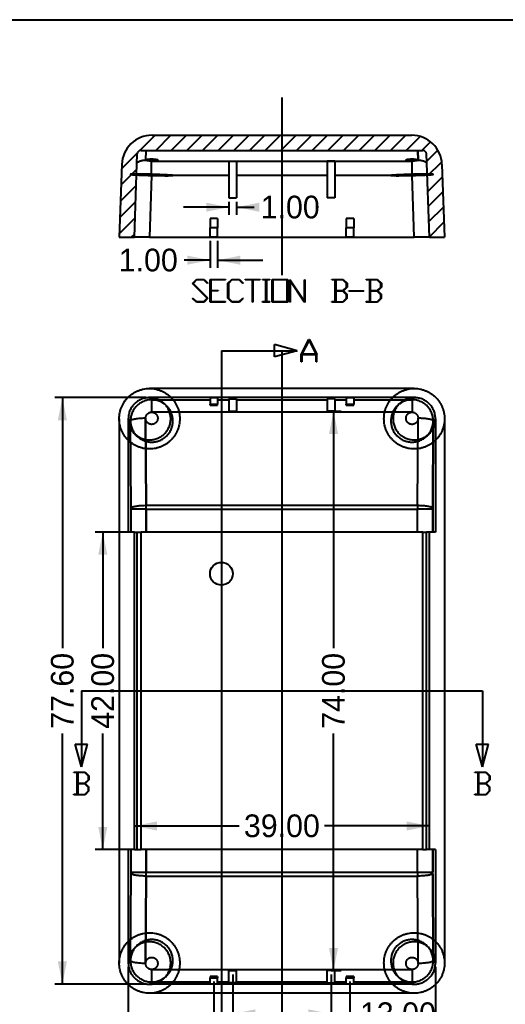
# Model space of a CAD drawing. Extents: x -440 to 140, y -99 to 99.
# Drawn here: x -19.7 to 44.5, y -31.5 to 98.8 of the extents above; entities that cross this region are included whole.
import ezdxf

# ---------------------------------------------------------------- set-up
doc = ezdxf.new("R2010")
doc.units = 0
doc.header["$MEASUREMENT"] = 0
doc.linetypes.add('dashed', pattern=[0])
doc.linetypes.add('solid', pattern=[0])
doc.layers.add('255', color=7, linetype='solid')
doc.dimstyles.get("Standard").update_dxf_attribs({"dimtxt": 0.18, "dimasz": 0.18, "dimexe": 0.18, "dimexo": 0.0625, "dimgap": 0.09, "dimtad": 0, "dimtih": 1, "dimtoh": 1, "dimdec": 4, "dimzin": 0, "dimdsep": 46, "dimtxsty": 'Standard', "dimcen": 0.09, "dimadec": 0, "dimazin": 0, "dimtfac": 1, "dimtdec": 4, "dimtofl": 0, "dimtmove": 0, "dimatfit": 0, "dimfxl": 1, "dimtolj": 1, "dimtzin": 0, "dimarcsym": 0})

# ---------------------------------------------------------------- blocks, each defined once
blk = doc.blocks.new('*D33')
at = {"layer": '255', "color": 4, "linetype": 'solid'}
for p, q in [((8, 74.7), (8, 72.98)), ((9, 74.7), (9, 72.98)), ((8, 73.98), (2, 73.98)), ((9, 73.98), (11.35, 73.98))]:
    blk.add_line(p, q, dxfattribs=at)
for points in [[(5, 73.38), (5, 74.58), (8, 73.98)], [(12, 74.58), (12, 73.38), (9, 73.98)]]:
    blk.add_solid(points, dxfattribs=at)
at = {"layer": '255', "color": 4, "linetype": 'solid', "insert": (16.1, 73.98), "char_height": 3, "attachment_point": 5}
blk.add_mtext('{\\H3.000000;1.00}', dxfattribs=at)
blk = doc.blocks.new('*D34')
at = {"layer": '255', "color": 4, "linetype": 'solid'}
for p, q in [((5.5, 69.52), (5.5, 65.97)), ((6.5, 69.52), (6.5, 65.97)), ((5.5, 66.97), (2.09, 66.97)), ((6.5, 66.97), (12.5, 66.97))]:
    blk.add_line(p, q, dxfattribs=at)
for points in [[(2.5, 66.37), (2.5, 67.57), (5.5, 66.97)], [(9.5, 67.57), (9.5, 66.37), (6.5, 66.97)]]:
    blk.add_solid(points, dxfattribs=at)
at = {"layer": '255', "color": 4, "linetype": 'solid', "insert": (-2.66, 66.97), "char_height": 3, "attachment_point": 5}
blk.add_mtext('{\\H3.000000;1.00}', dxfattribs=at)
blk = doc.blocks.new('*D44')
at = {"layer": '255', "color": 4, "linetype": 'solid'}
for p, q in [((21.5, 47), (22.83, 47)), ((21.83, 47), (21.83, 15.64)), ((21.83, -27), (21.83, 4.36)), ((21.5, -27), (22.83, -27))]:
    blk.add_line(p, q, dxfattribs=at)
for points in [[(22.43, 44), (21.23, 44), (21.83, 47)], [(21.23, -24), (22.43, -24), (21.83, -27)]]:
    blk.add_solid(points, dxfattribs=at)
at = {"layer": '255', "color": 4, "linetype": 'solid', "insert": (21.83, 10), "char_height": 3, "attachment_point": 5, "rotation": 90}
blk.add_mtext('{\\H3.000000;74.00}', dxfattribs=at)
blk = doc.blocks.new('*D45')
at = {"layer": '255', "color": 4, "linetype": 'solid'}
for p, q in [((-3, 48.8), (-15.01, 48.8)), ((-14.01, 48.8), (-14.01, 15.64)), ((-14.01, -28.8), (-14.01, 4.36)), ((-3, -28.8), (-15.01, -28.8))]:
    blk.add_line(p, q, dxfattribs=at)
for points in [[(-13.41, 45.8), (-14.61, 45.8), (-14.01, 48.8)], [(-14.61, -25.8), (-13.41, -25.8), (-14.01, -28.8)]]:
    blk.add_solid(points, dxfattribs=at)
at = {"layer": '255', "color": 4, "linetype": 'solid', "insert": (-14.01, 10), "char_height": 3, "attachment_point": 5, "rotation": 90}
blk.add_mtext('{\\H3.000000;77.60}', dxfattribs=at)
blk = doc.blocks.new('*D46')
at = {"layer": '255', "color": 4, "linetype": 'solid'}
for p, q in [((-5, 31), (-9.67, 31)), ((-8.67, 31), (-8.67, 15.64)), ((-8.67, -11), (-8.67, 4.36)), ((-5, -11), (-9.67, -11))]:
    blk.add_line(p, q, dxfattribs=at)
for points in [[(-8.07, 28), (-9.27, 28), (-8.67, 31)], [(-9.27, -8), (-8.07, -8), (-8.67, -11)]]:
    blk.add_solid(points, dxfattribs=at)
at = {"layer": '255', "color": 4, "linetype": 'solid', "insert": (-8.67, 10), "char_height": 3, "attachment_point": 5, "rotation": 90}
blk.add_mtext('{\\H3.000000;42.00}', dxfattribs=at)
blk = doc.blocks.new('*D47')
at = {"layer": '255', "color": 4, "linetype": 'solid'}
for p, q in [((-4.5, -10.5), (-4.5, -6.87)), ((34.5, -10.5), (34.5, -6.87)), ((-4.5, -7.87), (9.36, -7.87)), ((34.5, -7.87), (20.64, -7.87))]:
    blk.add_line(p, q, dxfattribs=at)
for points in [[(-1.5, -7.27), (-1.5, -8.47), (-4.5, -7.87)], [(31.5, -8.47), (31.5, -7.27), (34.5, -7.87)]]:
    blk.add_solid(points, dxfattribs=at)
at = {"layer": '255', "color": 4, "linetype": 'solid', "insert": (15, -7.87), "char_height": 3, "attachment_point": 5}
blk.add_mtext('{\\H3.000000;39.00}', dxfattribs=at)
blk = doc.blocks.new('*D48')
at = {"layer": '255', "color": 4, "linetype": 'solid'}
for p, q in [((-5.3, -26.5), (-5.3, -43.04)), ((35.3, -26.5), (35.3, -43.04)), ((-5.3, -42.04), (9.36, -42.04)), ((35.3, -42.04), (20.64, -42.04))]:
    blk.add_line(p, q, dxfattribs=at)
for points in [[(-2.3, -41.44), (-2.3, -42.64), (-5.3, -42.04)], [(32.3, -42.64), (32.3, -41.44), (35.3, -42.04)]]:
    blk.add_solid(points, dxfattribs=at)
at = {"layer": '255', "color": 4, "linetype": 'solid', "insert": (15, -42.04), "char_height": 3, "attachment_point": 5}
blk.add_mtext('{\\H3.000000;40.60}', dxfattribs=at)
blk = doc.blocks.new('*D49')
at = {"layer": '255', "color": 4, "linetype": 'solid'}
for p, q in [((6, -28.44), (6, -39.18)), ((24, -28.44), (24, -39.18)), ((6, -38.18), (9.36, -38.18)), ((24, -38.18), (20.64, -38.18))]:
    blk.add_line(p, q, dxfattribs=at)
for points in [[(9, -37.58), (9, -38.78), (6, -38.18)], [(21, -38.78), (21, -37.58), (24, -38.18)]]:
    blk.add_solid(points, dxfattribs=at)
at = {"layer": '255', "color": 4, "linetype": 'solid', "insert": (15, -38.18), "char_height": 3, "attachment_point": 5}
blk.add_mtext('{\\H3.000000;18.00}', dxfattribs=at)
blk = doc.blocks.new('*D50')
at = {"layer": '255', "color": 4, "linetype": 'solid'}
for p, q in [((8.5, -27.5), (8.5, -33.73)), ((21.5, -27.5), (21.5, -33.73)), ((8.5, -32.73), (21.5, -32.73)), ((21.5, -32.73), (21.5, -32.73)), ((21.5, -32.73), (24.7, -32.73))]:
    blk.add_line(p, q, dxfattribs=at)
for points in [[(11.5, -32.13), (11.5, -33.33), (8.5, -32.73)], [(18.5, -33.33), (18.5, -32.13), (21.5, -32.73)]]:
    blk.add_solid(points, dxfattribs=at)
at = {"layer": '255', "color": 4, "linetype": 'solid', "insert": (30.34, -32.73), "char_height": 3, "attachment_point": 5}
blk.add_mtext('{\\H3.000000;13.00}', dxfattribs=at)

msp = doc.modelspace()

# ---------------------------------------------------------------- linework, layer by layer
at = {"layer": '255', "color": 0, "linetype": 'solid'}
msp.add_line((-139.7088, 98.784), (139.7088, 98.784), dxfattribs=at)
at = {"layer": '255', "color": 1, "linetype": 'dashed'}
for p, q in [((15, 88.5), (15, 65)), ((7, 55), (7, -35)), ((15, 55), (15, -35)), ((-11.5, 10), (41.5, 10))]:
    msp.add_line(p, q, dxfattribs=at)
at = {"layer": '255', "color": 6, "linetype": 'solid'}
for p, q in [((-3.78048, 81.47202), (-1.7525, 83.5)), ((-1.6824, 81.5), (0.3176, 83.5)), ((0.38769, 81.5), (2.38769, 83.5)), ((2.45779, 81.5), (4.45779, 83.5)), ((4.52789, 81.5), (6.52789, 83.5)), ((6.59799, 81.5), (8.59799, 83.5)), ((8.66808, 81.5), (10.66808, 83.5)), ((10.73818, 81.5), (12.73818, 83.5)), ((12.80828, 81.5), (14.80828, 83.5)), ((14.87837, 81.5), (16.87837, 83.5)), ((16.94847, 81.5), (18.94847, 83.5)), ((19.01857, 81.5), (21.01857, 83.5)), ((21.08867, 81.5), (23.08867, 83.5)), ((23.15876, 81.5), (25.15876, 83.5)), ((25.22886, 81.5), (27.22886, 83.5)), ((27.29896, 81.5), (29.29896, 83.5)), ((29.36905, 81.5), (31.36905, 83.5)), ((-5.00835, 82.31425), (-4.98006, 82.34253)), ((31.43915, 81.5), (33.28065, 83.3415)), ((33.50925, 81.5), (34.64684, 82.63759)), ((-6.1833, 79.0692), (-4.08759, 81.16491)), ((34.14838, 80.06904), (35.61128, 81.53194)), ((34.21823, 78.06879), (36.1361, 79.98666)), ((-6.2582, 76.9242), (-4.18583, 78.99657)), ((-6.33311, 74.7792), (-4.26074, 76.85157)), ((34.28808, 76.06854), (36.2206, 78.00106)), ((34.35793, 74.06829), (36.29045, 76.00081)), ((-6.40801, 72.6342), (-4.33564, 74.70657)), ((34.42778, 72.06805), (36.3603, 74.00056)), ((-6.48292, 70.4892), (-4.41055, 72.56156)), ((34.49763, 70.0678), (36.43015, 72.00032)), ((-4.90201, 70), (-4.48545, 70.41656)), ((36.49993, 70), (36.5, 70.00007))]:
    msp.add_line(p, q, dxfattribs=at)
at = {"layer": '255', "color": 3, "linetype": 'solid'}
for p, q in [((-2.16581, 83.5), (32.16581, 83.5)), ((-4.5, 70), (-4.11526, 81.01745)), ((-3.61557, 81.5), (33.61557, 81.5)), ((-2.96524, 81.5), (-3.00994, 80.21991)), ((33.00994, 80.21991), (32.96524, 81.5)), ((32.96524, 81.5), (33.00994, 80.21991)), ((34.5, 70), (34.11526, 81.01745)), ((-6.16338, 79.6396), (-6.5, 70)), ((-2.21538, 78.17825), (-2.21538, 80.07807)), ((-2.21538, 80.07807), (32.21538, 80.07807)), ((8, 80.04873), (8, 75.2)), ((8, 80.04873), (9, 80.04873)), ((9, 80.04873), (9, 75.2)), ((21, 80.04873), (21, 75.2)), ((22, 80.04873), (21, 80.04873)), ((22, 80.04873), (22, 75.2)), ((32.21538, 78.17825), (32.21538, 80.07807)), ((36.16338, 79.6396), (36.5, 70)), ((-2.21538, 78.17825), (-2.50097, 70)), ((8, 78.17825), (-2.21538, 78.17825)), ((21, 78.17825), (9, 78.17825)), ((32.21538, 78.17825), (22, 78.17825)), ((32.50097, 70), (32.21538, 78.17825)), ((8, 75.2), (9, 75.2)), ((22, 75.2), (21, 75.2)), ((22, 75.2), (21, 75.2)), ((6.5, 72.5), (5.5, 72.5)), ((5.5, 72.5), (5.5, 71.24114)), ((6.5, 72.49696), (5.5, 72.49696)), ((6.5, 72.5), (6.5, 71.24114)), ((24.5, 72.5), (23.5, 72.5)), ((23.5, 72.5), (23.5, 71.24114)), ((24.5, 72.49696), (23.5, 72.49696)), ((24.5, 72.5), (24.5, 71.24114)), ((5.5, 70.02174), (5.5, 71.24114)), ((6.5, 71.24114), (5.5, 71.24114)), ((6.5, 71.24114), (5.5, 71.24114)), ((6.5, 70.02174), (6.5, 71.24114)), ((23.5, 70.02174), (23.5, 71.24114)), ((24.5, 71.24114), (23.5, 71.24114)), ((24.5, 71.24114), (23.5, 71.24114)), ((24.5, 70.02174), (24.5, 71.24114)), ((-6.5, 70), (-4.5, 70)), ((-2.50097, 70), (-4.5, 70)), ((-2.50097, 70), (32.50097, 70)), ((6.5, 70.02174), (5.5, 70.02174)), ((24.5, 70.02174), (23.5, 70.02174)), ((34.5, 70), (32.50097, 70)), ((34.5, 70), (36.5, 70)), ((32.50244, 50), (-2.50244, 50)), ((32.50097, 48.79927), (-2.50097, 48.79927)), ((-2.50097, 48.79927), (-2.21538, 48.51368)), ((-2.21538, 48.51368), (-2.21538, 46.86219)), ((-2.21538, 48.51368), (5.5, 48.51368)), ((5.5, 48.79851), (5.5, 47.94468)), ((5.5, 48.79851), (6.5, 48.79851)), ((6.5, 48.79851), (6.5, 47.94468)), ((6.5, 48.51368), (8, 48.51368)), ((8, 48.61768), (8, 47)), ((8, 48.61768), (9, 48.61768)), ((9, 48.61768), (9, 47)), ((9, 48.51368), (21, 48.51368)), ((21, 48.61768), (21, 47)), ((22, 48.61768), (21, 48.61768)), ((22, 48.61768), (22, 47)), ((22, 48.51368), (23.5, 48.51368)), ((23.5, 48.79851), (23.5, 47.94468)), ((23.5, 48.79851), (24.5, 48.79851)), ((24.5, 48.79851), (24.5, 47.94468)), ((24.5, 48.51368), (32.21538, 48.51368)), ((32.21538, 48.51368), (32.50097, 48.79927)), ((32.21538, 48.51368), (32.21538, 46.86219)), ((5.5, 47.94468), (6.5, 47.94468)), ((5.5, 47.8), (5.5, 47.94468)), ((5.5, 47.94468), (6.5, 47.94468)), ((5.5, 47.8), (6.5, 47.8)), ((6.5, 47.8), (6.5, 47.94468)), ((8, 47), (9, 47)), ((22, 47), (21, 47)), ((23.5, 47.94468), (24.5, 47.94468)), ((23.5, 47.8), (23.5, 47.94468)), ((23.5, 47.94468), (24.5, 47.94468)), ((23.5, 47.8), (24.5, 47.8)), ((24.5, 47.8), (24.5, 47.94468)), ((-6.5, 46.00244), (-6.5, -26.00244)), ((-5.00872, 45.71043), (-5.29927, 46.00097)), ((-5.29927, 46.00097), (-5.29927, 31)), ((-4.93757, 34.15492), (-5.00872, 45.71043)), ((-3.00994, 46.05773), (-2.93879, 34.50222)), ((-2.93879, 34.50222), (-3.00994, 46.05773)), ((32.21538, 46.86219), (-2.21538, 46.86219)), ((32.93879, 34.50222), (33.00994, 46.05773)), ((34.93757, 34.15492), (35.00872, 45.71043)), ((35.00872, 45.71043), (34.93757, 34.15492)), ((35.29927, 46.00097), (35.00872, 45.71043)), ((35.29927, 46.00097), (35.29927, 31)), ((36.5, 46.00244), (36.5, -26.00244)), ((-2.93837, 34.016), (-4.93715, 34.016)), ((-4.93715, 31), (-4.93715, 34.016)), ((32.93879, 34.50222), (-2.93879, 34.50222)), ((-2.93837, 34.016), (32.93837, 34.016)), ((-2.93837, 34.016), (-2.93837, 31)), ((-2.93837, 31), (-2.93837, 34.016)), ((32.93837, 31), (32.93837, 34.016)), ((34.93715, 34.016), (32.93837, 34.016)), ((34.93715, 31), (34.93715, 34.016)), ((34.93715, 34.016), (34.93715, 31)), ((-4.5, 31), (-5.29927, 31)), ((-4.5, 31), (-4.11526, 31)), ((-4.5, -11), (-4.5, 31)), ((-4.11526, 31), (-3.61557, 31)), ((-4.11526, -11), (-4.11526, 31)), ((33.61557, 31), (-3.61557, 31)), ((-3.61557, -11), (-3.61557, 31)), ((-3.61557, -11), (-3.61557, 31)), ((33.61557, 31), (34.11526, 31)), ((33.61557, -11), (33.61557, 31)), ((34.11526, -11), (34.11526, 31)), ((34.5, 31), (34.11526, 31)), ((34.11526, -11), (34.11526, 31)), ((35.29927, 31), (34.5, 31)), ((34.5, -11), (34.5, 31)), ((-5.29927, -11), (-5.29927, -26.00097)), ((-4.5, -11), (-5.29927, -11)), ((-4.93715, -14.01602), (-4.93715, -11)), ((-4.5, -11), (-4.11526, -11)), ((-4.11526, -11), (-3.61557, -11)), ((33.61557, -11), (-3.61557, -11)), ((-2.93837, -11), (-2.93837, -14.01602)), ((-2.93837, -14.01602), (-2.93837, -11)), ((32.93837, -14.01602), (32.93837, -11)), ((33.61557, -11), (34.11526, -11)), ((34.5, -11), (34.11526, -11)), ((35.29927, -11), (34.5, -11)), ((34.93715, -14.01602), (34.93715, -11)), ((34.93715, -11), (34.93715, -14.01602)), ((35.29927, -11), (35.29927, -26.00097)), ((-5.00872, -25.71043), (-4.93757, -14.15494)), ((-2.93837, -14.01602), (-4.93715, -14.01602)), ((32.93837, -14.01602), (-2.93837, -14.01602)), ((34.93715, -14.01602), (32.93837, -14.01602)), ((35.00872, -25.71043), (34.93757, -14.15494)), ((34.93757, -14.15494), (35.00872, -25.71043)), ((-2.93879, -14.50224), (-3.00994, -26.05773)), ((-3.00994, -26.05773), (-2.93879, -14.50224)), ((-2.93879, -14.50224), (32.93879, -14.50224)), ((33.00994, -26.05773), (32.93879, -14.50224)), ((-5.29927, -26.00097), (-5.00872, -25.71043)), ((35.00872, -25.71043), (35.29927, -26.00097)), ((-2.21538, -26.86219), (32.21538, -26.86219)), ((-2.21538, -26.86219), (-2.21538, -28.51368)), ((8, -27), (9, -27)), ((8, -28.61768), (8, -27)), ((9, -28.61768), (9, -27)), ((21, -28.61768), (21, -27)), ((22, -27), (21, -27)), ((22, -28.61768), (22, -27)), ((32.21538, -26.86219), (32.21538, -28.51368)), ((-2.21538, -28.51368), (-2.50097, -28.79927)), ((5.5, -28.51368), (-2.21538, -28.51368)), ((6.5, -27.8), (5.5, -27.8)), ((5.5, -27.8), (5.5, -27.94468)), ((5.5, -27.90718), (6.5, -27.90718)), ((5.5, -28.79851), (5.5, -27.94468)), ((5.5, -27.94468), (6.5, -27.94468)), ((6.5, -27.8), (6.5, -27.94468)), ((6.5, -28.79851), (6.5, -27.94468)), ((8, -28.51368), (6.5, -28.51368)), ((9, -28.61768), (8, -28.61768)), ((21, -28.51368), (9, -28.51368)), ((21, -28.61768), (22, -28.61768)), ((23.5, -28.51368), (22, -28.51368)), ((24.5, -27.8), (23.5, -27.8)), ((23.5, -27.8), (23.5, -27.94468)), ((23.5, -27.90718), (24.5, -27.90718)), ((23.5, -28.79851), (23.5, -27.94468)), ((23.5, -27.94468), (24.5, -27.94468)), ((24.5, -27.8), (24.5, -27.94468)), ((24.5, -28.79851), (24.5, -27.94468)), ((32.21538, -28.51368), (24.5, -28.51368)), ((32.50097, -28.79927), (32.21538, -28.51368)), ((32.50097, -28.79927), (-2.50097, -28.79927)), ((6.5, -28.79851), (5.5, -28.79851)), ((24.5, -28.79851), (23.5, -28.79851)), ((32.50244, -30), (-2.50244, -30))]:
    msp.add_line(p, q, dxfattribs=at)
at = {"layer": '255', "color": 1, "linetype": 'solid'}
for p, q in [((3.17084, 63.89985), (3.69303, 64.43373)), ((5.14446, 61.95153), (3.17084, 63.89985)), ((3.72359, 64.3625), (3.25963, 63.89985)), ((5.23325, 61.95153), (3.25963, 63.89985)), ((3.69303, 64.43373), (4.71106, 64.43373)), ((4.67918, 64.3625), (3.72359, 64.3625)), ((5.1724, 63.88405), (4.67918, 64.3625)), ((4.71106, 64.43373), (5.21877, 63.92998)), ((5.21877, 63.92998), (5.1724, 63.88405)), ((5.53588, 64.43373), (7.54534, 64.43373)), ((5.53588, 61.43373), (5.53588, 64.43373)), ((5.60887, 64.3625), (5.60887, 62.9548)), ((7.54534, 64.3625), (5.60887, 64.3625)), ((7.54534, 64.43373), (7.54534, 64.3625)), ((7.85017, 63.92208), (8.36445, 64.43373)), ((7.85017, 61.9293), (7.85017, 63.92208)), ((8.39502, 64.3625), (7.92316, 63.89195)), ((7.92316, 63.89195), (7.92316, 61.95943)), ((8.36445, 64.43373), (9.38249, 64.43373)), ((9.35061, 64.3625), (8.39502, 64.3625)), ((9.84383, 63.88405), (9.35061, 64.3625)), ((9.38249, 64.43373), (9.8902, 63.92998)), ((9.8902, 63.92998), (9.84383, 63.88405)), ((10.15743, 64.43373), (12.13105, 64.43373)), ((10.15743, 64.36206), (10.15743, 64.43373)), ((11.10775, 64.36206), (10.15743, 64.36206)), ((11.10775, 61.43373), (11.10775, 64.36206)), ((11.18074, 64.36206), (11.18074, 61.43373)), ((12.13105, 64.36206), (11.18074, 64.36206)), ((12.13105, 64.36206), (12.13105, 64.43373)), ((12.42886, 64.43373), (13.41633, 64.43373)), ((12.42886, 64.3625), (12.42886, 64.43373)), ((12.89415, 64.3625), (12.42886, 64.3625)), ((12.89415, 61.49019), (12.89415, 64.3625)), ((12.95105, 64.3625), (12.95105, 61.49019)), ((13.41633, 64.3625), (12.95105, 64.3625)), ((13.41633, 64.43373), (13.41633, 64.3625)), ((13.7216, 64.43373), (15.76821, 64.43373)), ((13.7216, 61.43373), (13.7216, 64.43373)), ((13.79458, 64.35899), (13.79458, 61.45611)), ((15.69522, 64.35899), (13.79458, 64.35899)), ((15.69522, 61.45611), (15.69522, 64.35899)), ((15.76821, 61.43373), (15.76821, 64.43373)), ((16.03588, 64.37479), (16.11282, 64.39088)), ((16.03588, 61.43373), (16.03588, 64.37479)), ((16.10887, 64.28074), (16.10887, 61.43373)), ((18.00687, 61.43373), (16.10887, 64.28074)), ((16.11282, 64.39088), (18.00951, 61.53437)), ((18.00951, 64.39088), (18.08249, 64.39088)), ((18.00951, 61.53437), (18.00951, 64.39088)), ((18.08249, 61.43373), (18.08249, 64.39088)), ((21.60029, 64.43373), (23.09678, 64.43373)), ((21.60029, 64.3625), (21.60029, 64.43373)), ((22.06557, 64.3625), (21.60029, 64.3625)), ((22.06557, 61.49019), (22.06557, 64.3625)), ((22.12247, 64.35899), (22.12247, 62.94339)), ((23.06489, 64.35899), (22.12247, 64.35899)), ((23.53808, 63.88581), (23.06489, 64.35899)), ((23.09678, 64.43373), (23.61106, 63.92208)), ((23.53808, 63.41657), (23.53808, 63.88581)), ((23.61106, 63.92208), (23.61106, 63.40823)), ((26.14315, 64.43373), (27.63964, 64.43373)), ((26.14315, 64.3625), (26.14315, 64.43373)), ((26.60843, 64.3625), (26.14315, 64.3625)), ((26.60843, 61.49019), (26.60843, 64.3625)), ((26.66533, 64.35899), (26.66533, 62.94339)), ((27.60775, 64.35899), (26.66533, 64.35899)), ((28.08093, 63.88581), (27.60775, 64.35899)), ((27.63964, 64.43373), (28.15392, 63.92208)), ((28.08093, 63.41657), (28.08093, 63.88581)), ((28.15392, 63.92208), (28.15392, 63.40823)), ((5.60887, 62.9548), (6.55919, 62.9548)), ((5.60887, 62.89658), (5.60887, 61.49019)), ((6.55919, 62.89658), (5.60887, 62.89658)), ((6.55919, 62.9548), (6.55919, 62.89658)), ((22.12247, 62.94339), (23.06489, 62.94339)), ((22.12247, 62.8704), (22.12247, 61.45611)), ((23.06489, 62.8704), (22.12247, 62.8704)), ((23.53808, 63.41657), (23.06489, 62.94339)), ((23.53808, 62.39853), (23.06489, 62.8704)), ((23.61106, 63.40823), (23.13261, 62.93373)), ((23.13261, 62.93373), (23.61106, 62.44314)), ((23.87172, 62.93373), (25.84534, 62.93373)), ((23.87172, 62.89088), (23.87172, 62.93373)), ((25.84534, 62.89088), (23.87172, 62.89088)), ((25.84534, 62.89088), (25.84534, 62.93373)), ((26.66533, 62.94339), (27.60775, 62.94339)), ((26.66533, 62.8704), (26.66533, 61.45611)), ((27.60775, 62.8704), (26.66533, 62.8704)), ((28.08093, 63.41657), (27.60775, 62.94339)), ((28.08093, 62.39853), (27.60775, 62.8704)), ((28.15392, 63.40823), (27.67547, 62.93373)), ((27.67547, 62.93373), (28.15392, 62.44314)), ((3.18401, 61.9214), (3.24514, 61.96733)), ((3.69303, 61.43373), (3.18401, 61.9214)), ((3.24514, 61.96733), (3.72359, 61.49019)), ((4.71106, 61.43373), (3.69303, 61.43373)), ((3.72359, 61.49019), (4.67918, 61.49019)), ((4.67918, 61.49019), (5.14446, 61.95153)), ((5.23325, 61.95153), (4.71106, 61.43373)), ((7.54534, 61.43373), (5.53588, 61.43373)), ((5.60887, 61.49019), (7.54534, 61.49019)), ((7.54534, 61.43373), (7.54534, 61.49019)), ((8.36445, 61.43373), (7.85017, 61.9293)), ((7.92316, 61.95943), (8.39502, 61.49019)), ((9.38249, 61.43373), (8.36445, 61.43373)), ((8.39502, 61.49019), (9.35061, 61.49019)), ((9.35061, 61.49019), (9.84383, 61.96733)), ((9.8902, 61.9214), (9.38249, 61.43373)), ((9.8902, 61.9214), (9.84383, 61.96733)), ((11.18074, 61.43373), (11.10775, 61.43373)), ((12.42886, 61.49019), (12.89415, 61.49019)), ((12.42886, 61.43373), (12.42886, 61.49019)), ((13.41633, 61.43373), (12.42886, 61.43373)), ((12.95105, 61.49019), (13.41633, 61.49019)), ((13.41633, 61.43373), (13.41633, 61.49019)), ((15.76821, 61.43373), (13.7216, 61.43373)), ((15.69522, 61.45611), (13.79458, 61.45611)), ((16.10887, 61.43373), (16.03588, 61.43373)), ((18.08249, 61.43373), (18.00687, 61.43373)), ((21.60029, 61.49019), (22.06557, 61.49019)), ((21.60029, 61.43373), (21.60029, 61.49019)), ((23.09678, 61.43373), (21.60029, 61.43373)), ((22.12247, 61.45611), (23.06489, 61.45611)), ((23.53808, 61.92798), (23.06489, 61.45611)), ((23.61106, 61.9293), (23.09678, 61.43373)), ((23.53808, 61.92798), (23.53808, 62.39853)), ((23.61106, 61.9293), (23.61106, 62.44314)), ((26.14315, 61.49019), (26.60843, 61.49019)), ((26.14315, 61.43373), (26.14315, 61.49019)), ((27.63964, 61.43373), (26.14315, 61.43373)), ((26.66533, 61.45611), (27.60775, 61.45611)), ((28.08093, 61.92798), (27.60775, 61.45611)), ((28.15392, 61.9293), (27.63964, 61.43373)), ((28.08093, 61.92798), (28.08093, 62.39853)), ((28.15392, 61.9293), (28.15392, 62.44314)), ((17.57123, 54.50526), (18.55475, 56.47098)), ((18.59454, 56.39668), (17.65739, 54.52238)), ((18.55475, 56.47098), (18.63432, 56.47098)), ((19.53169, 54.52238), (18.59454, 56.39668)), ((18.63432, 56.47098), (19.61784, 54.50526)), ((7, 55), (17.03976, 55)), ((17.03976, 55), (14.03976, 55.80385)), ((14.03976, 54.19615), (14.03976, 55.80385)), ((17.03976, 55), (14.03976, 54.19615)), ((17.57123, 53.51384), (17.57123, 54.50526)), ((17.64422, 53.51384), (17.57123, 53.51384)), ((17.64422, 54.46548), (17.64422, 53.51384)), ((19.54485, 54.46548), (17.64422, 54.46548)), ((19.53169, 54.52238), (17.65739, 54.52238)), ((19.54485, 53.51384), (19.54485, 54.46548)), ((19.61784, 53.51384), (19.54485, 53.51384)), ((19.61784, 53.51384), (19.61784, 54.50526)), ((-11.5, 10), (-11.5, -0.03976)), ((41.5, 10), (41.5, -0.03976)), ((-12.30385, 2.96024), (-10.69615, 2.96024)), ((-11.5, -0.03976), (-12.30385, 2.96024)), ((-11.5, -0.03976), (-10.69615, 2.96024)), ((40.69615, 2.96024), (42.30385, 2.96024)), ((41.5, -0.03976), (40.69615, 2.96024)), ((41.5, -0.03976), (42.30385, 2.96024)), ((-12.51285, -0.73493), (-11.01636, -0.73493)), ((-12.51285, -0.80616), (-12.51285, -0.73493)), ((-12.04756, -0.80616), (-12.51285, -0.80616)), ((-12.04756, -3.67847), (-12.04756, -0.80616)), ((-11.99066, -0.80967), (-11.99066, -2.22528)), ((-11.04824, -0.80967), (-11.99066, -0.80967)), ((-10.57506, -1.28286), (-11.04824, -0.80967)), ((-11.01636, -0.73493), (-10.50207, -1.24658)), ((-10.57506, -1.75209), (-10.57506, -1.28286)), ((-10.50207, -1.24658), (-10.50207, -1.76043)), ((40.48715, -0.73493), (41.98364, -0.73493)), ((40.48715, -0.80616), (40.48715, -0.73493)), ((40.95244, -0.80616), (40.48715, -0.80616)), ((40.95244, -3.67847), (40.95244, -0.80616)), ((41.00934, -0.80967), (41.00934, -2.22528)), ((41.95176, -0.80967), (41.00934, -0.80967)), ((42.42494, -1.28286), (41.95176, -0.80967)), ((41.98364, -0.73493), (42.49793, -1.24658)), ((42.42494, -1.75209), (42.42494, -1.28286)), ((42.49793, -1.24658), (42.49793, -1.76043)), ((-11.99066, -2.22528), (-11.04824, -2.22528)), ((-11.99066, -2.29826), (-11.99066, -3.71255)), ((-11.04824, -2.29826), (-11.99066, -2.29826)), ((-10.57506, -1.75209), (-11.04824, -2.22528)), ((-10.57506, -2.77013), (-11.04824, -2.29826)), ((-10.50207, -1.76043), (-10.98052, -2.23493)), ((-10.98052, -2.23493), (-10.50207, -2.72552)), ((41.00934, -2.22528), (41.95176, -2.22528)), ((41.00934, -2.29826), (41.00934, -3.71255)), ((41.95176, -2.29826), (41.00934, -2.29826)), ((42.42494, -1.75209), (41.95176, -2.22528)), ((42.42494, -2.77013), (41.95176, -2.29826)), ((42.49793, -1.76043), (42.01948, -2.23493)), ((42.01948, -2.23493), (42.49793, -2.72552)), ((-12.51285, -3.67847), (-12.04756, -3.67847)), ((-12.51285, -3.73493), (-12.51285, -3.67847)), ((-11.01636, -3.73493), (-12.51285, -3.73493)), ((-11.99066, -3.71255), (-11.04824, -3.71255)), ((-10.57506, -3.24068), (-11.04824, -3.71255)), ((-10.50207, -3.23937), (-11.01636, -3.73493)), ((-10.57506, -3.24068), (-10.57506, -2.77013)), ((-10.50207, -3.23937), (-10.50207, -2.72552)), ((40.48715, -3.67847), (40.95244, -3.67847)), ((40.48715, -3.73493), (40.48715, -3.67847)), ((41.98364, -3.73493), (40.48715, -3.73493)), ((41.00934, -3.71255), (41.95176, -3.71255)), ((42.42494, -3.24068), (41.95176, -3.71255)), ((42.49793, -3.23937), (41.98364, -3.73493)), ((42.42494, -3.24068), (42.42494, -2.77013)), ((42.49793, -3.23937), (42.49793, -2.72552))]:
    msp.add_line(p, q, dxfattribs=at)
at = {"layer": '255', "color": 3, "linetype": 'solid'}
msp.add_circle((7, 25.5), 1.5, dxfattribs=at)
for centre, radius, start, end in [((-2.16581, 79.5), 4, 90, 178), ((32.16581, 79.5), 4, 2, 90), ((-3.61557, 81), 0.5, 90, 178), ((33.61557, 81), 0.5, 2, 90), ((-27.42223, 34.01677), 22.48508, 359.9980529, 360.3520931), ((-280.89033, 34.01648), 277.95196, 359.9999007, 360.1001269), ((308.32124, 34.01873), 275.38287, 179.8994056, 180.0005668), ((57.62501, 34.01615), 22.68786, 179.649489, 180.0003649), ((-27.62501, -14.01617), 22.68786, 359.6494899, 360.0003649), ((-278.37626, -14.0187), 275.4379, 359.8994159, 360.0005567), ((310.89034, -14.0165), 277.95198, 179.9999007, 180.1001266)]:
    msp.add_arc(centre, radius, start, end, dxfattribs=at)
for points, weights in [([(-4.15547, 79.86602), (-3.63945, 80.22058), (-3.00994, 80.21991)], [1, 0.9538639585, 1]), ([(33.00994, 80.21991), (33.63945, 80.22058), (34.15547, 79.86602)], [1, 0.9538639585, 1]), ([(-3.00994, 46.05773), (-4.94231, 46.04619), (-5.00872, 45.71043)], [1, 0.7191555101, 1]), ([(35.00872, 45.71043), (34.94231, 46.04619), (33.00994, 46.05773)], [1, 0.7191555101, 1]), ([(-2.93879, 34.50222), (-4.87116, 34.49068), (-4.93757, 34.15492)], [1, 0.7191555101, 1]), ([(34.93757, 34.15492), (34.87116, 34.49068), (32.93879, 34.50222)], [1, 0.7191555101, 1]), ([(-2.93879, -14.50224), (-4.87116, -14.4907), (-4.93757, -14.15494)], [1, 0.719155511, 1]), ([(34.93757, -14.15494), (34.87116, -14.4907), (32.93879, -14.50224)], [1, 0.719155511, 1]), ([(-3.00994, -26.05773), (-4.94231, -26.04619), (-5.00872, -25.71043)], [1, 0.719155511, 1]), ([(35.00872, -25.71043), (34.94231, -26.04619), (33.00994, -26.05773)], [1, 0.719155511, 1])]:
    msp.add_rational_spline(points, weights, degree=2, dxfattribs=at)
for points in [[(-2.07397, 80.36024), (-2.86294, 80.38323), (-2.99841, 80.24308), (-3.13389, 80.10294), (-2.34492, 80.07994), (-1.55596, 80.05694), (-1.42049, 80.19709), (-1.28501, 80.33724), (-2.07397, 80.36024)], [(32.07397, 80.36024), (31.28501, 80.33724), (31.42049, 80.19709), (31.55596, 80.05694), (32.34492, 80.07994), (33.13389, 80.10294), (32.99841, 80.24308), (32.86294, 80.38323), (32.07397, 80.36024)], [(-1.75032, 78.31045), (1.01104, 78.22996), (0.55192, 78.16998), (0.09279, 78.11), (-2.66857, 78.19049), (-5.42994, 78.27098), (-4.97082, 78.33096), (-4.51169, 78.39094), (-1.75032, 78.31045)], [(31.75032, 78.31045), (34.51169, 78.39094), (34.97082, 78.33096), (35.42994, 78.27098), (32.66857, 78.19049), (29.90721, 78.11), (29.44808, 78.16998), (28.98896, 78.22996), (31.75032, 78.31045)], [(-5.32944, 48.82944), (-8.15786, 46.00101), (-5.32599, 43.16913), (-2.49411, 40.33726), (0.33431, 43.16569), (3.16274, 45.99411), (0.33087, 48.82599), (-2.50101, 51.65786), (-5.32944, 48.82944)], [(-5.32944, 48.82944), (-8.15786, 46.00101), (-5.32599, 43.16913), (-2.49411, 40.33726), (0.33431, 43.16569), (3.16274, 45.99411), (0.33087, 48.82599), (-2.50101, 51.65786), (-5.32944, 48.82944)], [(35.32944, 48.82944), (32.50101, 51.65786), (29.66913, 48.82599), (26.83726, 45.99411), (29.66569, 43.16569), (32.49411, 40.33726), (35.32599, 43.16913), (38.15786, 46.00101), (35.32944, 48.82944)], [(35.32944, 48.82944), (32.50101, 51.65786), (29.66913, 48.82599), (26.83726, 45.99411), (29.66569, 43.16569), (32.49411, 40.33726), (35.32599, 43.16913), (38.15786, 46.00101), (35.32944, 48.82944)], [(-0.51525, 44.01525), (-2.49515, 42.03535), (-4.47746, 44.01766), (-6.45977, 45.99997), (-4.47987, 47.97987), (-2.49997, 49.95977), (-0.51766, 47.97746), (1.46465, 45.99515), (-0.51525, 44.01525)], [(-1.75032, 42.94262), (-4.51169, 42.48615), (-4.97082, 45.25297), (-5.42994, 48.0198), (-2.66857, 48.47628), (0.09279, 48.93275), (0.55192, 46.16592), (1.01104, 43.3991), (-1.75032, 42.94262)], [(31.75032, 42.94262), (28.98896, 43.3991), (29.44808, 46.16592), (29.90721, 48.93275), (32.66857, 48.47628), (35.42994, 48.0198), (34.97082, 45.25297), (34.51169, 42.48615), (31.75032, 42.94262)], [(30.51525, 44.01525), (28.53535, 45.99515), (30.51766, 47.97746), (32.49997, 49.95977), (34.47987, 47.97987), (36.45977, 45.99997), (34.47746, 44.01766), (32.49515, 42.03535), (30.51525, 44.01525)], [(-2.07397, 45.26193), (-1.28501, 45.39235), (-1.42049, 46.18717), (-1.55596, 46.98198), (-2.34492, 46.85156), (-3.13389, 46.72114), (-2.99841, 45.92632), (-2.86294, 45.13151), (-2.07397, 45.26193)], [(32.07397, 45.26193), (32.86294, 45.13151), (32.99841, 45.92632), (33.13389, 46.72114), (32.34492, 46.85156), (31.55596, 46.98198), (31.42049, 46.18717), (31.28501, 45.39235), (32.07397, 45.26193)], [(-5.32944, -28.82944), (-2.50101, -31.65786), (0.33087, -28.82599), (3.16274, -25.99411), (0.33431, -23.16569), (-2.49411, -20.33726), (-5.32599, -23.16913), (-8.15786, -26.00101), (-5.32944, -28.82944)], [(-5.32944, -28.82944), (-2.50101, -31.65786), (0.33087, -28.82599), (3.16274, -25.99411), (0.33431, -23.16569), (-2.49411, -20.33726), (-5.32599, -23.16913), (-8.15786, -26.00101), (-5.32944, -28.82944)], [(35.32944, -28.82944), (38.15786, -26.00101), (35.32599, -23.16913), (32.49411, -20.33726), (29.66569, -23.16569), (26.83726, -25.99411), (29.66913, -28.82599), (32.50101, -31.65786), (35.32944, -28.82944)], [(35.32944, -28.82944), (38.15786, -26.00101), (35.32599, -23.16913), (32.49411, -20.33726), (29.66569, -23.16569), (26.83726, -25.99411), (29.66913, -28.82599), (32.50101, -31.65786), (35.32944, -28.82944)], [(-0.51525, -24.01525), (1.46465, -25.99515), (-0.51766, -27.97746), (-2.49997, -29.95977), (-4.47987, -27.97987), (-6.45977, -25.99997), (-4.47746, -24.01766), (-2.49515, -22.03535), (-0.51525, -24.01525)], [(-1.75032, -22.94262), (1.01105, -23.3991), (0.55192, -26.16592), (0.09279, -28.93275), (-2.66857, -28.47628), (-5.42994, -28.0198), (-4.97082, -25.25297), (-4.51169, -22.48615), (-1.75032, -22.94262)], [(31.75032, -22.94262), (34.51169, -22.48615), (34.97082, -25.25297), (35.42994, -28.0198), (32.66857, -28.47628), (29.90721, -28.93275), (29.44808, -26.16592), (28.98895, -23.3991), (31.75032, -22.94262)], [(30.51525, -24.01525), (32.49515, -22.03535), (34.47746, -24.01766), (36.45977, -25.99997), (34.47987, -27.97987), (32.49997, -29.95977), (30.51766, -27.97746), (28.53535, -25.99515), (30.51525, -24.01525)], [(-2.07397, -25.26193), (-2.86294, -25.1315), (-2.99841, -25.92632), (-3.13389, -26.72114), (-2.34492, -26.85156), (-1.55596, -26.98198), (-1.42049, -26.18717), (-1.28501, -25.39235), (-2.07397, -25.26193)], [(32.07397, -25.26193), (31.28501, -25.39235), (31.42049, -26.18717), (31.55596, -26.98198), (32.34492, -26.85156), (33.13389, -26.72114), (32.99841, -25.92632), (32.86294, -25.1315), (32.07397, -25.26193)]]:
    msp.add_rational_spline(points, [1, 0.707106781, 1, 0.707106781, 1, 0.707106781, 1, 0.707106781, 1], degree=2, knots=[0, 0, 0, 1, 1, 2, 2, 3, 3, 4, 4, 4], dxfattribs=at)

# ---------------------------------------------------------------- dimensions: what is measured, and where the dimension line sits
at = {"layer": '255', "color": 4, "linetype": 'solid'}
for base, p1, p2, picture, middle in [((16.0971, 73.97637), (8, 75.3), (9, 75.3), '*D33', (16.0971, 73.97637)), ((-2.65848, 66.96929), (5.5, 70.12174), (6.5, 70.12174), '*D34', (-2.65848, 66.96929)), ((15, -7.87065), (-4.5, -11.1), (34.5, -11.1), '*D47', (15, -7.87065)), ((15, -42.03689), (-5.29927, -25.90097), (35.29927, -25.90097), '*D48', (15, -42.03689)), ((30.34003, -32.73255), (8.5, -26.9), (21.5, -26.9), '*D50', (30.34003, -32.73255)), ((15, -38.17605), (6, -27.84468), (24, -27.84468), '*D49', (15, -38.17605))]:
    dim = msp.add_linear_dim(base=base, p1=p1, p2=p2, dimstyle='Standard', override={"dimtxt": 3, "dimasz": 3, "dimexe": 1, "dimexo": 0.6, "dimdec": 2, "dimzin": 1, "dimtp": 0.05, "dimtm": 0.05, "dimtfac": 1.25, "dimtdec": 2, "dimtzin": 1}, dxfattribs=at)
    dim.commit()
    dim.dimension.update_dxf_attribs({"geometry": picture, "text_midpoint": middle})
for base, p1, p2, picture, middle in [((-14.00978, 10), (-2.40097, -28.79927), (-2.40097, 48.79927), '*D45', (-14.00978, 10)), ((21.82702, 10), (20.9, -27), (20.9, 47), '*D44', (21.82702, 10)), ((-8.67169, 10), (-4.4, -11), (-4.4, 31), '*D46', (-8.67169, 10))]:
    dim = msp.add_linear_dim(base=base, p1=p1, p2=p2, angle=90, dimstyle='Standard', override={"dimtxt": 3, "dimasz": 3, "dimexe": 1, "dimexo": 0.6, "dimtih": 0, "dimtoh": 0, "dimdec": 2, "dimzin": 1, "dimtp": 0.05, "dimtm": 0.05, "dimtfac": 1.25, "dimtdec": 2, "dimtzin": 1}, dxfattribs=at)
    dim.commit()
    dim.dimension.update_dxf_attribs({"geometry": picture, "text_midpoint": middle, "text_rotation": 90})

doc.saveas('drawing.dxf')
